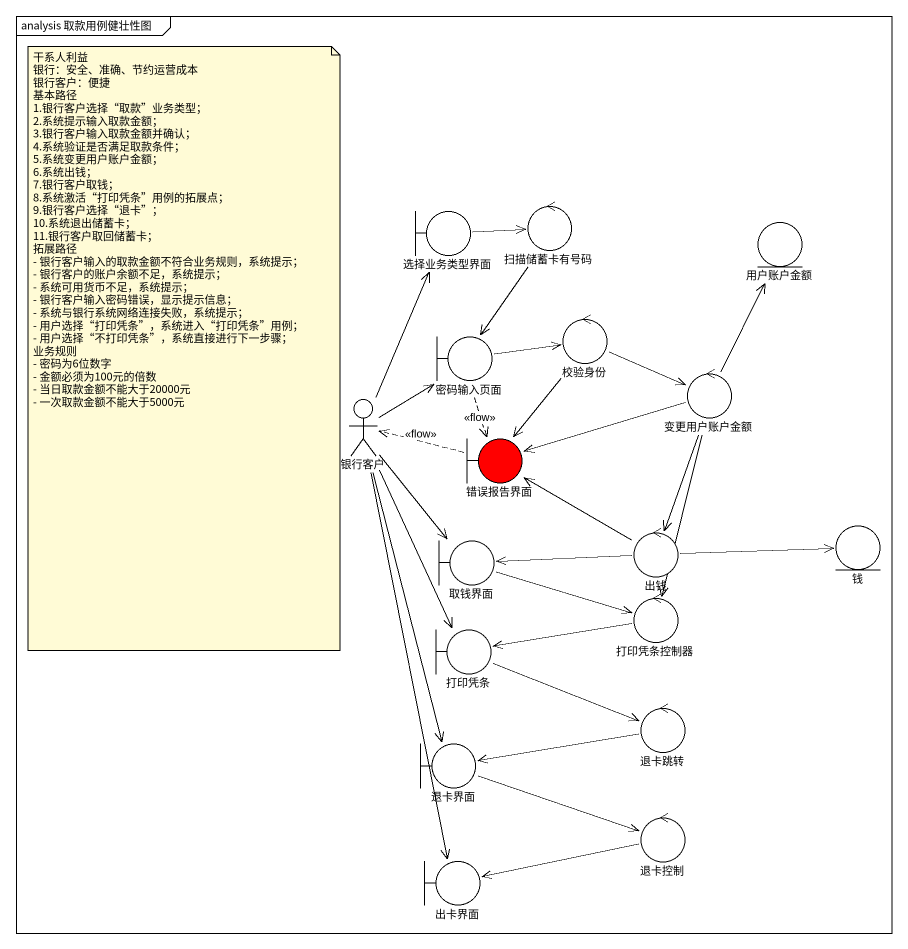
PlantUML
@startuml
mainframe analysis 取款用例健壮性图
control 扫描储蓄卡有号码
boundary 选择业务类型界面
entity 用户账户金额
boundary 密码输入页面
control 校验身份
control 变更用户账户金额
actor 银行客户
boundary 错误报告界面 #FF0000
boundary 取钱界面
control 出钱
entity 钱
control 打印凭条控制器
boundary 打印凭条
boundary 退卡界面
control 退卡跳转
control 退卡控制
boundary 出卡界面
扫描储蓄卡有号码 --> 密码输入页面
选择业务类型界面 -right-> 扫描储蓄卡有号码
密码输入页面 -right-> 校验身份
密码输入页面 ..> 错误报告界面 : <<flow>>
校验身份 -right-> 变更用户账户金额
校验身份 --> 错误报告界面
变更用户账户金额 -up-> 用户账户金额
变更用户账户金额 -left-> 错误报告界面
变更用户账户金额 --> 出钱
变更用户账户金额 --> 打印凭条控制器
银行客户 -up-> 选择业务类型界面
银行客户 -up-> 密码输入页面
银行客户 --> 取钱界面
银行客户 --> 打印凭条
银行客户 --> 退卡界面
银行客户 --> 出卡界面
错误报告界面 .left.> 银行客户 : <<flow>>
取钱界面 <-right- 出钱
取钱界面 -right-> 打印凭条控制器
出钱 -up-> 错误报告界面
出钱 -right-> 钱
打印凭条控制器 -left-> 打印凭条
打印凭条 -right-> 退卡跳转
退卡界面 -right-> 退卡控制
退卡跳转 -left-> 退卡界面
退卡控制 -left-> 出卡界面
note as N1
  干系人利益
  银行：安全、准确、节约运营成本
  银行客户：便捷
  基本路径
  1.银行客户选择“取款”业务类型；
  2.系统提示输入取款金额；
  3.银行客户输入取款金额并确认；
  4.系统验证是否满足取款条件；
  5.系统变更用户账户金额；
  6.系统出钱；
  7.银行客户取钱；
  8.系统激活“打印凭条”用例的拓展点；
  9.银行客户选择“退卡”；
  10.系统退出储蓄卡；
  11.银行客户取回储蓄卡；
  拓展路径
  - 银行客户输入的取款金额不符合业务规则，系统提示；
  - 银行客户的账户余额不足，系统提示；
  - 系统可用货币不足，系统提示；
  - 银行客户输入密码错误，显示提示信息；
  - 系统与银行系统网络连接失败，系统提示；
  - 用户选择“打印凭条”，系统进入“打印凭条”用例；
  - 用户选择“不打印凭条”，系统直接进行下一步骤；
  业务规则
  - 密码为6位数字
  - 金额必须为100元的倍数
  - 当日取款金额不能大于20000元
  - 一次取款金额不能大于5000元
end note
@enduml
